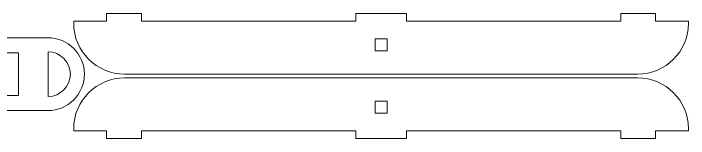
# Model space of a CAD drawing. Header units: inches. Extents: x 37.6 to 85.3, y -40.2 to -18.7.
# Drawn here: x 70.5 to 80.94, y -31.39 to -29.45 of the extents above; entities that cross this region are included whole.
import ezdxf

# ---------------------------------------------------------------- set-up
doc = ezdxf.new("R2010")
doc.units = ezdxf.units.IN
doc.header["$MEASUREMENT"] = 0
doc.layers.add('Layer 1', color=7, linetype='Continuous')

msp = doc.modelspace()

# ---------------------------------------------------------------- linework, layer by layer
at = {"layer": 'Layer 1', "color": 250, "lineweight": 9}
for points in [[(76.092, -30.028), (76.279, -30.028), (76.279, -29.84), (76.092, -29.84), (76.092, -30.028)], [(76.092, -30.997), (76.279, -30.997), (76.279, -30.809), (76.092, -30.809), (76.092, -30.997)]]:
    msp.add_lwpolyline(points, close=True, dxfattribs=at)
for points, knots in [([(80.944, -29.566), (80.944, -29.566), (80.944, -29.602), (80.944, -29.602), (80.944, -29.602), (80.944, -30.035), (80.59, -30.389), (80.157, -30.389), (80.157, -30.389), (80.157, -30.389), (76.511, -30.389), (76.511, -30.389), (76.511, -30.389), (76.511, -30.389), (75.86, -30.389), (75.86, -30.389), (75.86, -30.389), (75.86, -30.389), (72.214, -30.389), (72.214, -30.389), (72.214, -30.389), (71.781, -30.389), (71.427, -30.035), (71.427, -29.602), (71.427, -29.602), (71.427, -29.602), (71.427, -29.566), (71.427, -29.566), (71.427, -29.566), (71.427, -29.566), (71.936, -29.566), (71.936, -29.566), (71.936, -29.566), (71.936, -29.566), (71.936, -29.448), (71.936, -29.448), (71.936, -29.448), (71.936, -29.448), (72.476, -29.448), (72.476, -29.448), (72.476, -29.448), (72.476, -29.448), (72.476, -29.566), (72.476, -29.566), (72.476, -29.566), (72.476, -29.566), (75.792, -29.566), (75.792, -29.566), (75.792, -29.566), (75.792, -29.566), (75.792, -29.448), (75.792, -29.448), (75.792, -29.448), (75.792, -29.448), (76.579, -29.448), (76.579, -29.448), (76.579, -29.448), (76.579, -29.448), (76.579, -29.566), (76.579, -29.566), (76.579, -29.566), (76.579, -29.566), (79.895, -29.566), (79.895, -29.566), (79.895, -29.566), (79.895, -29.566), (79.895, -29.448), (79.895, -29.448), (79.895, -29.448), (79.895, -29.448), (80.435, -29.448), (80.435, -29.448), (80.435, -29.448), (80.435, -29.448), (80.435, -29.566), (80.435, -29.566), (80.435, -29.566), (80.435, -29.566), (80.944, -29.566), (80.944, -29.566)], [0, 0, 0, 0, 0.047619, 0.047619, 0.047619, 0.047619, 0.095238, 0.095238, 0.095238, 0.095238, 0.142857, 0.142857, 0.142857, 0.142857, 0.190476, 0.190476, 0.190476, 0.190476, 0.238095, 0.238095, 0.238095, 0.238095, 0.285714, 0.285714, 0.285714, 0.285714, 0.333333, 0.333333, 0.333333, 0.333333, 0.380952, 0.380952, 0.380952, 0.380952, 0.428571, 0.428571, 0.428571, 0.428571, 0.47619, 0.47619, 0.47619, 0.47619, 0.52381, 0.52381, 0.52381, 0.52381, 0.571429, 0.571429, 0.571429, 0.571429, 0.619048, 0.619048, 0.619048, 0.619048, 0.666667, 0.666667, 0.666667, 0.666667, 0.714286, 0.714286, 0.714286, 0.714286, 0.761905, 0.761905, 0.761905, 0.761905, 0.809524, 0.809524, 0.809524, 0.809524, 0.857143, 0.857143, 0.857143, 0.857143, 0.904762, 0.904762, 0.904762, 0.904762, 1, 1, 1, 1]), ([(70.337, -30.955), (70.337, -30.955), (71.027, -30.955), (71.027, -30.955), (71.027, -30.955), (71.338, -30.955), (71.593, -30.701), (71.593, -30.39), (71.593, -30.39), (71.593, -30.39), (71.593, -30.39), (71.593, -30.39), (71.593, -30.39), (71.593, -30.079), (71.338, -29.825), (71.027, -29.825), (71.027, -29.825), (71.027, -29.825), (70.337, -29.825), (70.337, -29.825), (70.337, -29.825), (70.337, -29.825), (70.337, -30.061), (70.337, -30.061), (70.337, -30.061), (70.337, -30.061), (70.574, -30.061), (70.574, -30.061), (70.574, -30.061), (70.574, -30.061), (70.574, -30.719), (70.574, -30.719), (70.574, -30.719), (70.574, -30.719), (70.337, -30.719), (70.337, -30.719), (70.337, -30.719), (70.337, -30.719), (70.337, -30.955), (70.337, -30.955)], [0, 0, 0, 0, 0.090909, 0.090909, 0.090909, 0.090909, 0.181818, 0.181818, 0.181818, 0.181818, 0.272727, 0.272727, 0.272727, 0.272727, 0.363636, 0.363636, 0.363636, 0.363636, 0.454545, 0.454545, 0.454545, 0.454545, 0.545455, 0.545455, 0.545455, 0.545455, 0.636364, 0.636364, 0.636364, 0.636364, 0.727273, 0.727273, 0.727273, 0.727273, 0.818182, 0.818182, 0.818182, 0.818182, 1, 1, 1, 1]), ([(71.034, -30.738), (71.222, -30.735), (71.376, -30.579), (71.376, -30.39), (71.376, -30.39), (71.376, -30.201), (71.222, -30.045), (71.034, -30.041), (71.034, -30.041), (71.034, -30.041), (71.034, -30.738), (71.034, -30.738)], [0, 0, 0, 0, 0.25, 0.25, 0.25, 0.25, 0.5, 0.5, 0.5, 0.5, 1, 1, 1, 1]), ([(80.944, -31.271), (80.944, -31.271), (80.944, -31.235), (80.944, -31.235), (80.944, -31.235), (80.944, -30.802), (80.59, -30.448), (80.157, -30.448), (80.157, -30.448), (80.157, -30.448), (76.511, -30.448), (76.511, -30.448), (76.511, -30.448), (76.511, -30.448), (75.86, -30.448), (75.86, -30.448), (75.86, -30.448), (75.86, -30.448), (72.214, -30.448), (72.214, -30.448), (72.214, -30.448), (71.781, -30.448), (71.427, -30.802), (71.427, -31.235), (71.427, -31.235), (71.427, -31.235), (71.427, -31.271), (71.427, -31.271), (71.427, -31.271), (71.427, -31.271), (71.936, -31.271), (71.936, -31.271), (71.936, -31.271), (71.936, -31.271), (71.936, -31.389), (71.936, -31.389), (71.936, -31.389), (71.936, -31.389), (72.476, -31.389), (72.476, -31.389), (72.476, -31.389), (72.476, -31.389), (72.476, -31.271), (72.476, -31.271), (72.476, -31.271), (72.476, -31.271), (75.792, -31.271), (75.792, -31.271), (75.792, -31.271), (75.792, -31.271), (75.792, -31.389), (75.792, -31.389), (75.792, -31.389), (75.792, -31.389), (76.579, -31.389), (76.579, -31.389), (76.579, -31.389), (76.579, -31.389), (76.579, -31.271), (76.579, -31.271), (76.579, -31.271), (76.579, -31.271), (79.895, -31.271), (79.895, -31.271), (79.895, -31.271), (79.895, -31.271), (79.895, -31.389), (79.895, -31.389), (79.895, -31.389), (79.895, -31.389), (80.435, -31.389), (80.435, -31.389), (80.435, -31.389), (80.435, -31.389), (80.435, -31.271), (80.435, -31.271), (80.435, -31.271), (80.435, -31.271), (80.944, -31.271), (80.944, -31.271)], [0, 0, 0, 0, 0.047619, 0.047619, 0.047619, 0.047619, 0.095238, 0.095238, 0.095238, 0.095238, 0.142857, 0.142857, 0.142857, 0.142857, 0.190476, 0.190476, 0.190476, 0.190476, 0.238095, 0.238095, 0.238095, 0.238095, 0.285714, 0.285714, 0.285714, 0.285714, 0.333333, 0.333333, 0.333333, 0.333333, 0.380952, 0.380952, 0.380952, 0.380952, 0.428571, 0.428571, 0.428571, 0.428571, 0.47619, 0.47619, 0.47619, 0.47619, 0.52381, 0.52381, 0.52381, 0.52381, 0.571429, 0.571429, 0.571429, 0.571429, 0.619048, 0.619048, 0.619048, 0.619048, 0.666667, 0.666667, 0.666667, 0.666667, 0.714286, 0.714286, 0.714286, 0.714286, 0.761905, 0.761905, 0.761905, 0.761905, 0.809524, 0.809524, 0.809524, 0.809524, 0.857143, 0.857143, 0.857143, 0.857143, 0.904762, 0.904762, 0.904762, 0.904762, 1, 1, 1, 1])]:
    msp.add_open_spline(points, degree=3, knots=knots, dxfattribs=at)

doc.saveas('drawing.dxf')
